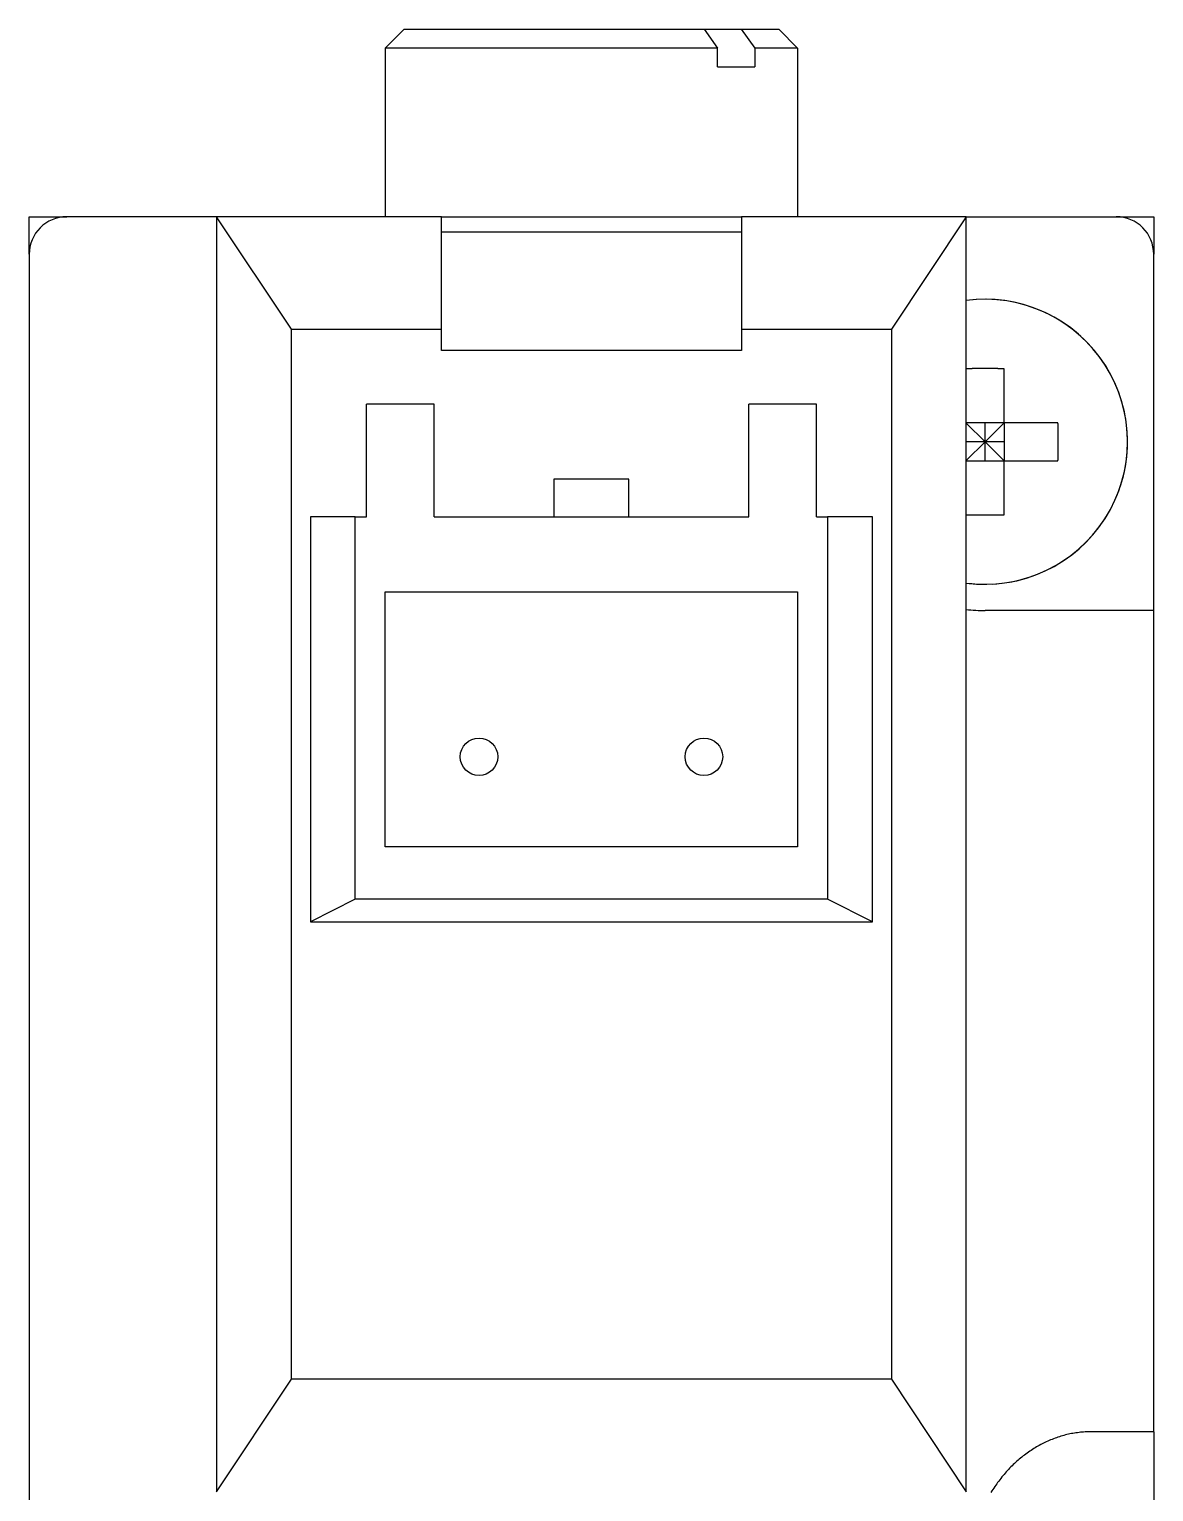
# Model space of a CAD drawing. Extents: x 83 to 239, y 31 to 153.
# Drawn here: x 224.44 to 239.44, y 98.76 to 118.26 of the extents above; entities that cross this region are included whole.
import ezdxf

# ---------------------------------------------------------------- set-up
doc = ezdxf.new("R2010")
doc.units = 0
doc.layers.get('0').update_dxf_attribs({"linetype": 'CONTINUOUS'})

msp = doc.modelspace()

# ---------------------------------------------------------------- linework, layer by layer
at = {"color": 7, "linetype": 'CONTINUOUS'}
for p, q in [((229.437, 118.263), (229.187, 118.013)), ((229.437, 118.263), (233.44, 118.263)), ((233.44, 118.263), (233.935, 118.263)), ((233.44, 118.263), (233.619, 118.013)), ((233.935, 118.263), (234.114, 118.013)), ((233.935, 118.263), (234.437, 118.263)), ((234.437, 118.263), (234.687, 118.013)), ((229.187, 118.013), (229.187, 115.763)), ((233.619, 118.013), (229.187, 118.013)), ((233.619, 117.763), (233.619, 118.013)), ((234.114, 118.013), (234.114, 117.763)), ((234.687, 118.013), (234.114, 118.013)), ((234.687, 118.013), (234.687, 115.763)), ((233.619, 117.763), (234.114, 117.763)), ((224.437, 115.263), (224.437, 115.763)), ((224.437, 115.763), (224.937, 115.763)), ((226.937, 115.763), (224.937, 115.763)), ((227.937, 114.263), (226.937, 115.763)), ((229.937, 115.763), (226.937, 115.763)), ((226.937, 115.763), (226.937, 98.763)), ((229.937, 114.263), (229.937, 115.763)), ((229.937, 115.763), (233.937, 115.763)), ((236.937, 115.763), (233.937, 115.763)), ((233.937, 115.763), (233.937, 114.263)), ((236.937, 115.763), (235.937, 114.263)), ((236.937, 115.763), (238.937, 115.763)), ((236.937, 98.763), (236.937, 115.763)), ((238.937, 115.763), (239.437, 115.763)), ((239.437, 115.763), (239.437, 115.263)), ((229.937, 115.563), (233.937, 115.563)), ((224.437, 115.263), (224.437, 93.513)), ((239.437, 110.513), (239.437, 115.263)), ((227.937, 114.263), (229.937, 114.263)), ((227.937, 100.263), (227.937, 114.263)), ((229.937, 113.98), (229.937, 114.263)), ((233.937, 114.263), (235.937, 114.263)), ((233.937, 114.263), (233.937, 113.98)), ((235.937, 114.263), (235.937, 100.263)), ((233.937, 113.98), (229.937, 113.98)), ((237.44, 113.016), (237.44, 113.735)), ((229.837, 113.263), (228.937, 113.263)), ((228.937, 111.763), (228.937, 113.263)), ((229.837, 111.763), (229.837, 113.263)), ((234.937, 113.263), (234.037, 113.263)), ((234.037, 111.763), (234.037, 113.263)), ((234.937, 111.763), (234.937, 113.263)), ((237.44, 113.016), (236.937, 113.016)), ((236.937, 113.013), (237.187, 112.763)), ((237.187, 112.763), (237.187, 113.016)), ((237.44, 113.016), (237.187, 112.763)), ((237.44, 113.016), (237.44, 112.511)), ((238.159, 113.016), (237.44, 113.016)), ((237.187, 112.763), (236.937, 112.513)), ((237.187, 112.763), (236.937, 112.763)), ((237.187, 112.511), (237.187, 112.763)), ((237.44, 112.511), (237.187, 112.763)), ((237.44, 112.763), (237.187, 112.763)), ((236.937, 112.511), (237.44, 112.511)), ((237.44, 111.791), (237.44, 112.511)), ((237.44, 112.511), (238.159, 112.511)), ((231.437, 112.263), (231.437, 111.763)), ((232.437, 112.263), (231.437, 112.263)), ((232.437, 111.763), (232.437, 112.263)), ((228.187, 111.763), (228.187, 106.363)), ((228.787, 111.763), (228.187, 111.763)), ((228.787, 106.663), (228.787, 111.763)), ((228.787, 111.763), (228.937, 111.763)), ((229.837, 111.763), (234.037, 111.763)), ((234.937, 111.763), (235.087, 111.763)), ((235.087, 111.763), (235.087, 106.663)), ((235.687, 111.763), (235.087, 111.763)), ((235.687, 106.363), (235.687, 111.763)), ((229.187, 110.763), (234.687, 110.763)), ((229.187, 107.363), (229.187, 110.763)), ((234.687, 110.763), (234.687, 107.363)), ((239.437, 110.513), (237.187, 110.513)), ((239.437, 99.563), (239.437, 110.513)), ((234.687, 107.363), (229.187, 107.363)), ((228.787, 106.663), (228.187, 106.363)), ((235.087, 106.663), (228.787, 106.663)), ((235.687, 106.363), (235.087, 106.663)), ((228.187, 106.363), (235.687, 106.363)), ((226.937, 98.763), (227.937, 100.263)), ((235.937, 100.263), (227.937, 100.263)), ((235.937, 100.263), (236.937, 98.763)), ((239.437, 99.563), (238.604, 99.563)), ((239.437, 99.563), (239.437, 95.563))]:
    msp.add_line(p, q, dxfattribs=at)
for points in [[(237.44, 113.735, 0), (237.436, 113.735, 0), (237.432, 113.735, 0), (237.428, 113.735, 0), (237.424, 113.736, 0), (237.42, 113.736, 0), (237.416, 113.736, 0), (237.412, 113.736, 0), (237.408, 113.736, 0), (237.405, 113.736, 0), (237.401, 113.736, 0), (237.397, 113.736, 0), (237.393, 113.737, 0), (237.389, 113.737, 0), (237.385, 113.737, 0), (237.381, 113.737, 0), (237.377, 113.737, 0), (237.373, 113.737, 0), (237.369, 113.737, 0), (237.365, 113.737, 0), (237.361, 113.737, 0), (237.357, 113.738, 0), (237.354, 113.738, 0), (237.35, 113.738, 0), (237.346, 113.738, 0), (237.342, 113.738, 0), (237.338, 113.738, 0), (237.334, 113.738, 0), (237.33, 113.738, 0), (237.326, 113.738, 0), (237.322, 113.738, 0), (237.318, 113.738, 0), (237.314, 113.739, 0), (237.31, 113.739, 0), (237.306, 113.739, 0), (237.303, 113.739, 0), (237.299, 113.739, 0), (237.295, 113.739, 0), (237.291, 113.739, 0), (237.287, 113.739, 0), (237.283, 113.739, 0), (237.279, 113.739, 0), (237.275, 113.739, 0), (237.271, 113.739, 0), (237.267, 113.739, 0), (237.263, 113.739, 0), (237.259, 113.739, 0), (237.255, 113.739, 0), (237.251, 113.739, 0), (237.248, 113.739, 0), (237.244, 113.739, 0), (237.24, 113.74, 0), (237.236, 113.74, 0), (237.232, 113.74, 0), (237.228, 113.74, 0), (237.224, 113.74, 0), (237.22, 113.74, 0), (237.216, 113.74, 0), (237.212, 113.74, 0), (237.208, 113.74, 0), (237.204, 113.74, 0), (237.2, 113.74, 0), (237.196, 113.74, 0), (237.193, 113.74, 0), (237.189, 113.74, 0), (237.185, 113.74, 0), (237.181, 113.74, 0), (237.177, 113.74, 0), (237.173, 113.74, 0), (237.169, 113.74, 0), (237.165, 113.74, 0), (237.161, 113.74, 0), (237.157, 113.74, 0), (237.153, 113.74, 0), (237.149, 113.74, 0), (237.145, 113.74, 0), (237.141, 113.74, 0), (237.138, 113.74, 0), (237.134, 113.74, 0), (237.13, 113.739, 0), (237.126, 113.739, 0), (237.122, 113.739, 0), (237.118, 113.739, 0), (237.114, 113.739, 0), (237.11, 113.739, 0), (237.106, 113.739, 0), (237.102, 113.739, 0), (237.098, 113.739, 0), (237.094, 113.739, 0), (237.09, 113.739, 0), (237.086, 113.739, 0), (237.083, 113.739, 0), (237.079, 113.739, 0), (237.075, 113.739, 0), (237.071, 113.739, 0), (237.067, 113.739, 0), (237.063, 113.739, 0), (237.059, 113.739, 0), (237.055, 113.738, 0), (237.051, 113.738, 0), (237.047, 113.738, 0), (237.043, 113.738, 0), (237.039, 113.738, 0), (237.035, 113.738, 0), (237.032, 113.738, 0), (237.028, 113.738, 0), (237.024, 113.738, 0), (237.02, 113.738, 0), (237.016, 113.738, 0), (237.012, 113.737, 0), (237.008, 113.737, 0), (237.004, 113.737, 0), (237, 113.737, 0), (236.996, 113.737, 0), (236.992, 113.737, 0), (236.988, 113.737, 0), (236.984, 113.737, 0), (236.981, 113.737, 0), (236.977, 113.736, 0), (236.973, 113.736, 0), (236.969, 113.736, 0), (236.965, 113.736, 0), (236.961, 113.736, 0), (236.957, 113.736, 0), (236.953, 113.736, 0), (236.949, 113.736, 0), (236.945, 113.735, 0), (236.941, 113.735, 0), (236.937, 113.735, 0)], [(238.159, 112.511, 0), (238.159, 112.515, 0), (238.159, 112.519, 0), (238.16, 112.523, 0), (238.16, 112.526, 0), (238.16, 112.53, 0), (238.16, 112.534, 0), (238.16, 112.538, 0), (238.16, 112.542, 0), (238.16, 112.546, 0), (238.161, 112.55, 0), (238.161, 112.554, 0), (238.161, 112.558, 0), (238.161, 112.562, 0), (238.161, 112.566, 0), (238.161, 112.57, 0), (238.161, 112.574, 0), (238.161, 112.578, 0), (238.161, 112.582, 0), (238.162, 112.586, 0), (238.162, 112.59, 0), (238.162, 112.594, 0), (238.162, 112.597, 0), (238.162, 112.601, 0), (238.162, 112.605, 0), (238.162, 112.609, 0), (238.162, 112.613, 0), (238.162, 112.617, 0), (238.162, 112.621, 0), (238.162, 112.625, 0), (238.163, 112.629, 0), (238.163, 112.633, 0), (238.163, 112.637, 0), (238.163, 112.641, 0), (238.163, 112.645, 0), (238.163, 112.649, 0), (238.163, 112.653, 0), (238.163, 112.657, 0), (238.163, 112.661, 0), (238.163, 112.665, 0), (238.163, 112.669, 0), (238.163, 112.672, 0), (238.163, 112.676, 0), (238.163, 112.68, 0), (238.163, 112.684, 0), (238.163, 112.688, 0), (238.163, 112.692, 0), (238.164, 112.696, 0), (238.164, 112.7, 0), (238.164, 112.704, 0), (238.164, 112.708, 0), (238.164, 112.712, 0), (238.164, 112.716, 0), (238.164, 112.72, 0), (238.164, 112.724, 0), (238.164, 112.728, 0), (238.164, 112.732, 0), (238.164, 112.736, 0), (238.164, 112.74, 0), (238.164, 112.743, 0), (238.164, 112.747, 0), (238.164, 112.751, 0), (238.164, 112.755, 0), (238.164, 112.759, 0), (238.164, 112.763, 0), (238.164, 112.767, 0), (238.164, 112.771, 0), (238.164, 112.775, 0), (238.164, 112.779, 0), (238.164, 112.783, 0), (238.164, 112.787, 0), (238.164, 112.791, 0), (238.164, 112.795, 0), (238.164, 112.799, 0), (238.164, 112.803, 0), (238.164, 112.807, 0), (238.164, 112.811, 0), (238.164, 112.815, 0), (238.164, 112.818, 0), (238.164, 112.822, 0), (238.164, 112.826, 0), (238.164, 112.83, 0), (238.163, 112.834, 0), (238.163, 112.838, 0), (238.163, 112.842, 0), (238.163, 112.846, 0), (238.163, 112.85, 0), (238.163, 112.854, 0), (238.163, 112.858, 0), (238.163, 112.862, 0), (238.163, 112.866, 0), (238.163, 112.87, 0), (238.163, 112.874, 0), (238.163, 112.878, 0), (238.163, 112.882, 0), (238.163, 112.886, 0), (238.163, 112.89, 0), (238.163, 112.893, 0), (238.163, 112.897, 0), (238.162, 112.901, 0), (238.162, 112.905, 0), (238.162, 112.909, 0), (238.162, 112.913, 0), (238.162, 112.917, 0), (238.162, 112.921, 0), (238.162, 112.925, 0), (238.162, 112.929, 0), (238.162, 112.933, 0), (238.162, 112.937, 0), (238.162, 112.941, 0), (238.161, 112.945, 0), (238.161, 112.949, 0), (238.161, 112.953, 0), (238.161, 112.957, 0), (238.161, 112.961, 0), (238.161, 112.964, 0), (238.161, 112.968, 0), (238.161, 112.972, 0), (238.161, 112.976, 0), (238.16, 112.98, 0), (238.16, 112.984, 0), (238.16, 112.988, 0), (238.16, 112.992, 0), (238.16, 112.996, 0), (238.16, 113, 0), (238.16, 113.004, 0), (238.159, 113.008, 0), (238.159, 113.012, 0), (238.159, 113.016, 0)], [(236.937, 111.791, 0), (236.941, 111.791, 0), (236.945, 111.791, 0), (236.949, 111.791, 0), (236.953, 111.791, 0), (236.957, 111.791, 0), (236.961, 111.791, 0), (236.965, 111.79, 0), (236.969, 111.79, 0), (236.973, 111.79, 0), (236.977, 111.79, 0), (236.981, 111.79, 0), (236.984, 111.79, 0), (236.988, 111.79, 0), (236.992, 111.79, 0), (236.996, 111.789, 0), (237, 111.789, 0), (237.004, 111.789, 0), (237.008, 111.789, 0), (237.012, 111.789, 0), (237.016, 111.789, 0), (237.02, 111.789, 0), (237.024, 111.789, 0), (237.028, 111.789, 0), (237.032, 111.789, 0), (237.035, 111.788, 0), (237.039, 111.788, 0), (237.043, 111.788, 0), (237.047, 111.788, 0), (237.051, 111.788, 0), (237.055, 111.788, 0), (237.059, 111.788, 0), (237.063, 111.788, 0), (237.067, 111.788, 0), (237.071, 111.788, 0), (237.075, 111.788, 0), (237.079, 111.788, 0), (237.083, 111.788, 0), (237.086, 111.788, 0), (237.09, 111.787, 0), (237.094, 111.787, 0), (237.098, 111.787, 0), (237.102, 111.787, 0), (237.106, 111.787, 0), (237.11, 111.787, 0), (237.114, 111.787, 0), (237.118, 111.787, 0), (237.122, 111.787, 0), (237.126, 111.787, 0), (237.13, 111.787, 0), (237.134, 111.787, 0), (237.138, 111.787, 0), (237.141, 111.787, 0), (237.145, 111.787, 0), (237.149, 111.787, 0), (237.153, 111.787, 0), (237.157, 111.787, 0), (237.161, 111.787, 0), (237.165, 111.787, 0), (237.169, 111.787, 0), (237.173, 111.787, 0), (237.177, 111.787, 0), (237.181, 111.787, 0), (237.185, 111.787, 0), (237.189, 111.787, 0), (237.193, 111.787, 0), (237.196, 111.787, 0), (237.2, 111.787, 0), (237.204, 111.787, 0), (237.208, 111.787, 0), (237.212, 111.787, 0), (237.216, 111.787, 0), (237.22, 111.787, 0), (237.224, 111.787, 0), (237.228, 111.787, 0), (237.232, 111.787, 0), (237.236, 111.787, 0), (237.24, 111.787, 0), (237.244, 111.787, 0), (237.248, 111.787, 0), (237.251, 111.787, 0), (237.255, 111.787, 0), (237.259, 111.787, 0), (237.263, 111.787, 0), (237.267, 111.787, 0), (237.271, 111.787, 0), (237.275, 111.787, 0), (237.279, 111.787, 0), (237.283, 111.787, 0), (237.287, 111.787, 0), (237.291, 111.788, 0), (237.295, 111.788, 0), (237.299, 111.788, 0), (237.303, 111.788, 0), (237.306, 111.788, 0), (237.31, 111.788, 0), (237.314, 111.788, 0), (237.318, 111.788, 0), (237.322, 111.788, 0), (237.326, 111.788, 0), (237.33, 111.788, 0), (237.334, 111.788, 0), (237.338, 111.788, 0), (237.342, 111.789, 0), (237.346, 111.789, 0), (237.35, 111.789, 0), (237.354, 111.789, 0), (237.357, 111.789, 0), (237.361, 111.789, 0), (237.365, 111.789, 0), (237.369, 111.789, 0), (237.373, 111.789, 0), (237.377, 111.789, 0), (237.381, 111.79, 0), (237.385, 111.79, 0), (237.389, 111.79, 0), (237.393, 111.79, 0), (237.397, 111.79, 0), (237.401, 111.79, 0), (237.405, 111.79, 0), (237.408, 111.79, 0), (237.412, 111.79, 0), (237.416, 111.791, 0), (237.42, 111.791, 0), (237.424, 111.791, 0), (237.428, 111.791, 0), (237.432, 111.791, 0), (237.436, 111.791, 0), (237.44, 111.791, 0)], [(238.604, 99.563, 0), (238.584, 99.563, 0), (238.563, 99.563, 0), (238.543, 99.562, 0), (238.522, 99.561, 0), (238.502, 99.559, 0), (238.481, 99.558, 0), (238.461, 99.556, 0), (238.441, 99.554, 0), (238.42, 99.551, 0), (238.4, 99.548, 0), (238.38, 99.545, 0), (238.359, 99.542, 0), (238.339, 99.538, 0), (238.319, 99.534, 0), (238.299, 99.529, 0), (238.279, 99.525, 0), (238.259, 99.52, 0), (238.239, 99.515, 0), (238.219, 99.509, 0), (238.199, 99.503, 0), (238.179, 99.497, 0), (238.159, 99.491, 0), (238.14, 99.484, 0), (238.12, 99.477, 0), (238.101, 99.47, 0), (238.081, 99.462, 0), (238.062, 99.454, 0), (238.043, 99.446, 0), (238.023, 99.438, 0), (238.004, 99.429, 0), (237.985, 99.42, 0), (237.966, 99.411, 0), (237.947, 99.401, 0), (237.929, 99.392, 0), (237.91, 99.382, 0), (237.891, 99.371, 0), (237.873, 99.361, 0), (237.855, 99.35, 0), (237.836, 99.338, 0), (237.818, 99.327, 0), (237.8, 99.315, 0), (237.783, 99.303, 0), (237.765, 99.291, 0), (237.747, 99.279, 0), (237.73, 99.266, 0), (237.712, 99.253, 0), (237.695, 99.24, 0), (237.678, 99.226, 0), (237.661, 99.212, 0), (237.644, 99.198, 0), (237.628, 99.184, 0), (237.611, 99.17, 0), (237.595, 99.155, 0), (237.579, 99.14, 0), (237.563, 99.125, 0), (237.547, 99.109, 0), (237.531, 99.094, 0), (237.515, 99.078, 0), (237.5, 99.061, 0), (237.485, 99.045, 0), (237.47, 99.028, 0), (237.455, 99.012, 0), (237.44, 98.995, 0), (237.426, 98.977, 0), (237.411, 98.96, 0), (237.397, 98.942, 0), (237.383, 98.924, 0), (237.369, 98.906, 0), (237.355, 98.888, 0), (237.342, 98.87, 0), (237.329, 98.851, 0), (237.316, 98.832, 0), (237.303, 98.813, 0), (237.29, 98.794, 0), (237.278, 98.774, 0), (237.265, 98.755, 0)]]:
    msp.add_polyline3d(points, dxfattribs=at)
for centre in [(230.437, 108.563), (233.437, 108.563)]:
    msp.add_circle(centre, 0.25, dxfattribs=at)
for centre, radius, start, end in [((224.937, 115.263), 0.5, 90, 180), ((238.937, 115.263), 0.5, 0, 90), ((237.187, 112.763), 1.9, 262.4392, 97.5608), ((237.187, 112.763), 1.9, 273.017, 97.5608), ((237.187, 112.763), 1.9, 262.4392, 266.983), ((237.187, 112.763), 2.25, 263.6206, 270)]:
    msp.add_arc(centre, radius, start, end, dxfattribs=at)

doc.saveas('drawing.dxf')
